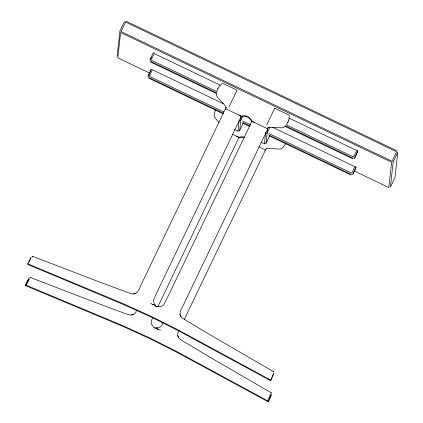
<?xml version="1.0" encoding="UTF-8"?>
<svg xmlns="http://www.w3.org/2000/svg" width="423" height="423" viewBox="0 0 423 423"><rect width="100%" height="100%" fill="white"/><g stroke="black" fill="none" stroke-linecap="round" stroke-linejoin="round"><path stroke-width="0.63" d="M273.496 372.039L273.618 371.695L213.589 336.835L183.778 319.069C177.639 315.992 180.283 310.582 182.916 305.961L268.494 127.349M179.103 330.469C176.248 333.863 177.787 338.326 181.462 340.203L211.273 357.969L271.307 392.83L271.18 393.168M179.949 314.559L181.097 316.695M177.634 335.656L178.781 337.829M271.249 395.093L268.304 401.85L176.016 351.836L149.314 338.432L122.12 326.043L25.269 285.525L28.748 278.382M31.064 257.253L27.585 264.391L124.436 304.909L151.63 317.298L178.332 330.707L270.614 380.716L273.565 373.958M117.145 56.344L119.915 31.038L124.457 21.552M149.837 60.278L153.036 53.049L154.162 52.658M234.516 129.496L237.98 131.156L239.095 120.93L240.782 120.338L242.728 116.283M237.98 131.156L239.661 130.564L241.2 116.505M260.933 142.144L264.396 143.799L265.655 132.299M264.396 143.799L266.083 143.207L267.69 128.513M268.304 401.85L271.317 394.485M270.614 380.716L273.633 373.356M356.013 167.254L352.808 174.482L356.013 167.254L355.616 166.133M357.789 151.053L354.585 158.281L357.789 151.053L357.393 149.932M286.757 124.484L288.93 119.899L289.279 115.236L274.728 108.172L266.702 124.922M156.441 306.987L156.51 306.612L154.522 304.793L152.555 304.724L150.662 303.032M154.131 328.121L154.194 327.746L151.741 324.584L151.217 323.045L151.148 321.401L152.92 317.345M226.226 107.119L140.648 285.726C138.929 290.865 135.878 295.957 129.887 293.276L97.353 281.205L32.545 256.306L32.285 257.004M30.107 277.779L30.234 277.44L95.038 302.334L127.572 314.411C131.342 316.092 135.783 314.495 136.64 310.149M216.872 91.03L219.045 86.44L222.456 83.246L237.076 90.157L229.049 106.908M215.413 109.562L214.207 114.078L214.308 116.896L219.109 122.564M217.681 88.825L217.84 88.455M274.511 108.7L274.728 108.172M288.777 120.269L288.93 119.899M287.963 122.469L288.116 122.099M268.367 401.226L267.595 400.787L270.53 394.077M150.117 59.685L151.254 57.311M241.221 116.489L156.499 293.313L153.464 300.267L154.057 303.455L156.129 306.559M239.661 130.564L243.273 123.024M157.89 306.707L238.905 137.623M251.785 121.549L167.069 298.374L163.553 305.094L160.692 306.633L156.51 306.612M269.98 127.186L267.199 132.986L265.517 133.578M266.083 143.207L269.694 135.667M184.312 319.354L266.178 148.484M28.722 262.212L30.995 257.856M25.269 285.525L28.685 278.99M25.338 284.901L26.147 285.218L29.547 278.731M162.992 322.865L161.237 326.228L159.91 327.206L155.727 328.052M285.752 143.667L282.992 147.437L281.136 148.88C276.108 149.446 271.101 147.828 266.104 148.833M32.174 256.851L32.545 256.306M270.932 393.369L271.307 392.83M30.017 277.726L30.234 277.44M273.406 371.981L273.618 371.695M135.831 293.409L133.441 293.874M133.494 314.564L131.125 315.008M285.197 126.239L283.341 127.683C278.112 128.238 272.877 126.535 267.685 127.73M155.838 328.174L156.981 328.211L158.149 329.639L160.65 330.051M152.555 304.724L154.522 304.793L155.675 306.109M154.194 327.746L156.981 328.211L158.149 329.639M27.654 263.767L124.51 304.237L151.704 316.626L178.406 330.035L270.683 380.092M26.147 285.218L122.194 325.372L149.388 337.76L176.09 351.164L267.595 400.787M254.128 122.347L253.853 122.221A17.581 0.582 25.6 0 0 251.997 121.755M126.049 21.15L397.044 150.863M220.283 85.192L154.184 53.552L151.053 60.082L217.158 91.717M289.364 118.255L356.652 150.466L353.528 156.991L286.234 124.785M216.608 92.901L150.503 61.261L150.429 61.959L216.528 93.599M285.091 125.679L352.978 158.176L352.898 158.874L285.012 126.382M223.275 103.672L152.407 69.753L149.282 76.283L223.719 111.91M272.698 127.334L354.881 166.667L351.751 173.192L268.975 133.573M149.393 72.946L117.827 57.84L120.597 32.529L391.592 162.242L388.822 187.548L354.278 171.014M242.776 121.031L250.516 124.737M223.762 113.38L148.732 77.462L148.653 78.165L223.09 113.792M242.818 122.501L249.967 125.922M269.023 135.043L351.201 174.376L351.127 175.074L268.943 135.741M242.744 123.199L249.887 126.62M232.491 134.228L238.937 137.316A8.058 8.053 6.3 0 1 244.298 137.163M258.908 146.876L263.323 148.996A17.549 0.582 25.6 0 1 265.094 150.265M238.942 115.077L239.222 115.215A17.581 0.582 25.6 0 1 240.983 116.489M236.631 136.211L236.906 136.349A17.581 0.582 25.6 0 1 238.672 137.618M226.289 107.923C223.968 103.127 219.363 100.119 216.518 95.688L216.476 93.34M225.586 109.113A17.549 0.582 25.6 0 1 227.415 109.568L241.253 116.182A8.058 8.053 6.3 0 1 251.822 121.242L265.639 127.862A17.549 0.582 25.6 0 1 267.637 129.137M241.184 116.796A8.058 8.053 6.3 0 1 251.754 121.856M238.868 137.93A8.058 8.053 6.3 0 1 244.23 137.776M148.135 75.78L148.061 76.478L151.265 69.256L148.135 75.78M393.189 161.835L390.413 187.146L394.96 177.665L397.731 152.354L393.189 161.835M125.599 22.054L121.057 31.535L392.052 161.248L396.594 151.767L125.599 22.054M142.831 286.45L142.831 286.45M169.248 299.098L169.248 299.098M154.284 291.928L154.284 291.928M180.695 304.571L180.695 304.571"/></g></svg>
